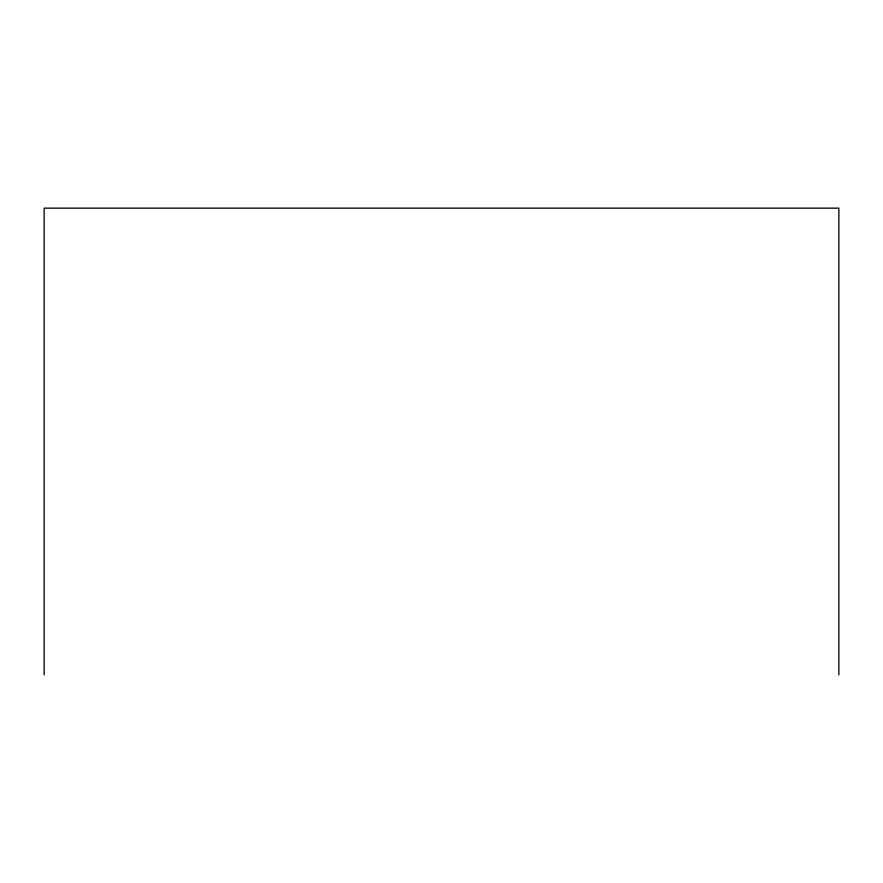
<?xml version="1.0" encoding="UTF-8"?>
<svg xmlns="http://www.w3.org/2000/svg" width="883" height="883" viewBox="0 0 883 883"><rect width="100%" height="100%" fill="white"/><g stroke="black" fill="none" stroke-linecap="round" stroke-linejoin="round"><path stroke-width="1.32" d="M838.85 674.844L838.85 208.156L44.15 208.156L44.15 674.844"/></g></svg>
